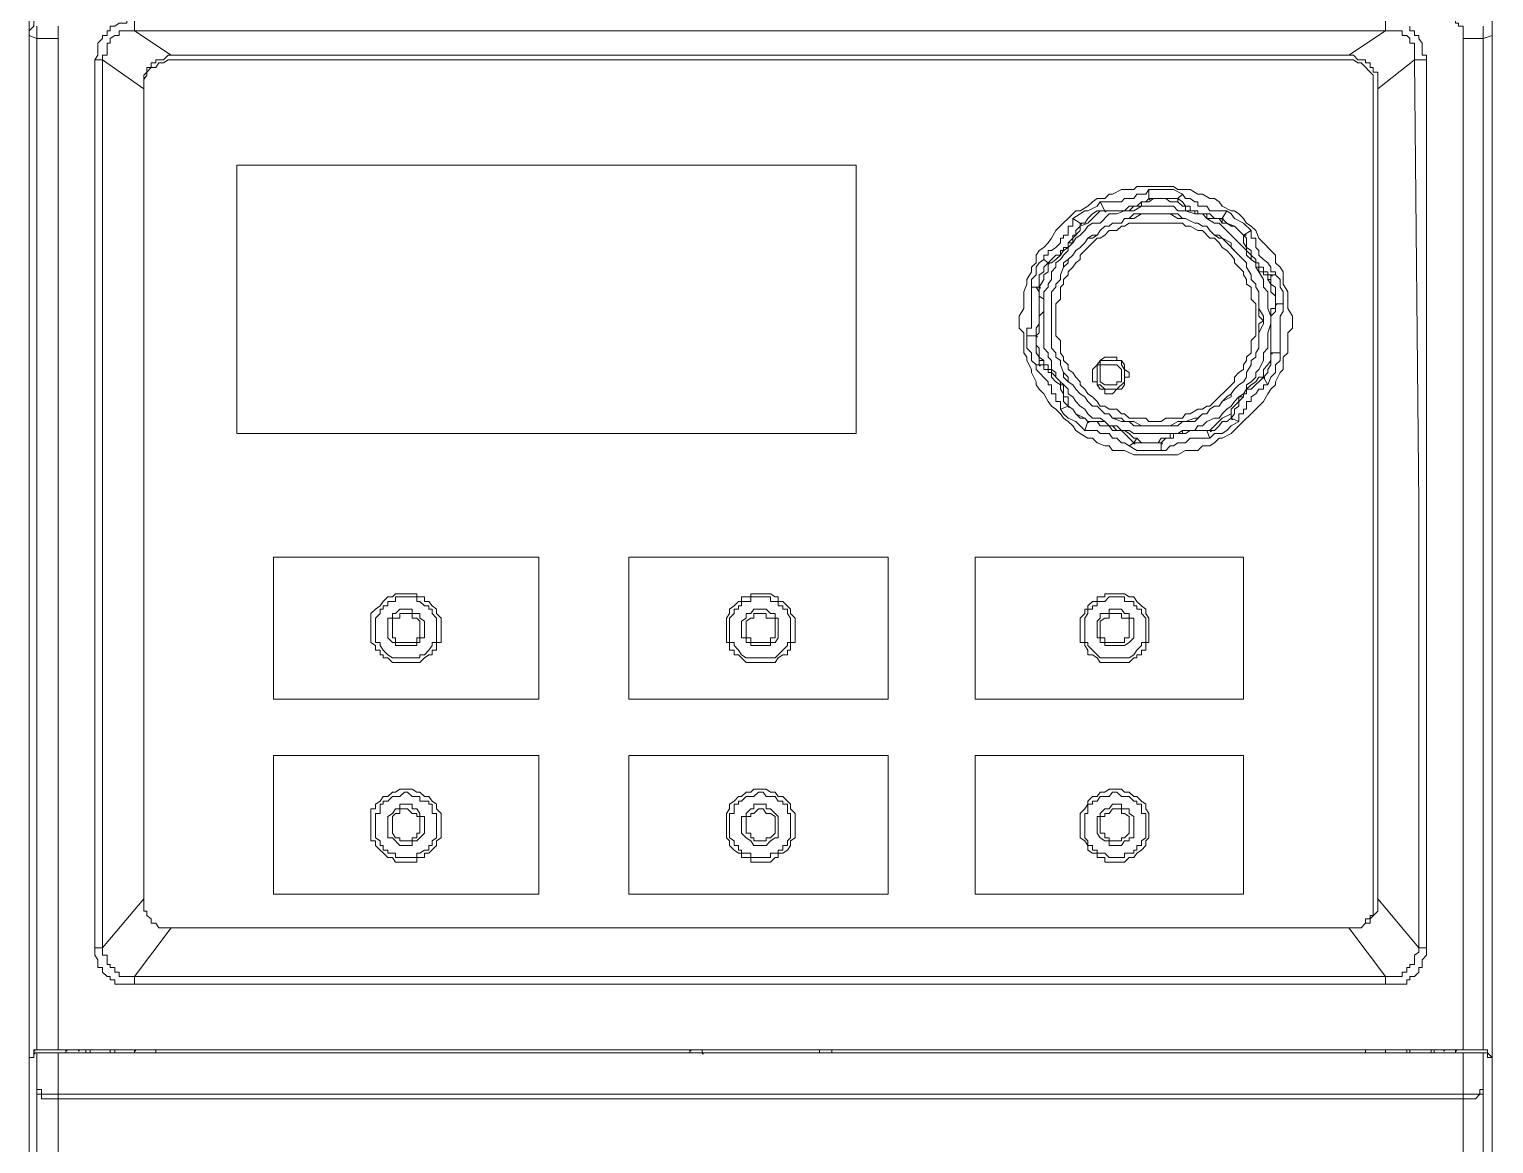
# Model space of a CAD drawing. Header units: millimetres. Extents: x -11 to 1219, y 0 to 1751.
# Drawn here: x 307.9 to 380.5, y 1226.3 to 1281.6 of the extents above; entities that cross this region are included whole.
import ezdxf

# ---------------------------------------------------------------- set-up
doc = ezdxf.new("R2010")
doc.units = ezdxf.units.MM
doc.header["$LTSCALE"] = 10
doc.layers.get('0').update_dxf_attribs({"linetype": 'CONTINUOUS'})
doc.layers.get('Defpoints').update_dxf_attribs({"linetype": 'CONTINUOUS'})

# ---------------------------------------------------------------- blocks, each defined once
blk = doc.blocks.new('Delta Drive')
at = {"layer": 'Defpoints', "lineweight": 0}
for points in [[(0.0025, -0.30417), (0.0025, -0.31083), (0.0025, -0.86333), (-0.00917, -0.86333), (-0.00917, -0.31083), (-0.00917, -0.30417)], [(0.78083, -0.30417), (0.78083, -0.31083), (0.78583, -0.30917), (0.78583, -0.30417)], [(0.0025, -0.31083), (-0.00917, -0.31083), (-0.01333, -0.30917), (-0.01333, -0.30667), (-0.01083, -0.30417), (-0.01083, -0.2975), (-0.00917, -0.2975), (-0.00917, -0.29333), (-0.00667, -0.29333), (-0.00667, -0.29083), (-0.00417, -0.29083), (-0.0025, -0.28917), (0, -0.28917), (0, -0.28667), (0.00917, -0.28667)], [(0.78583, -1.475), (0.78583, -1.4775), (0.78583, -0.29333), (0.78583, -0.28667), (0.7875, -0.28417), (0.79, -0.28417), (0.79, -0.2825), (0.79667, -0.2825), (0.00917, -0.2825), (0.76333, -0.2825), (0.77, -0.2825), (0.7725, -0.28417), (0.77417, -0.28417), (0.78083, -0.29083), (0.78083, -0.29333), (0.78333, -0.29333), (0.78333, -0.3), (0.78583, -0.3), (0.78583, -0.30417)], [(0.10917, -1.795), (0.00917, -1.795), (0.00917, -1.49917), (0.00667, -1.49917), (0.00667, -1.4975), (0, -1.4975), (0, -1.495), (-0.00417, -1.495), (-0.00417, -1.4925), (-0.00667, -1.4925), (-0.00667, -1.49083), (-0.00917, -1.48833), (-0.00917, -1.48583), (-0.01083, -1.48583), (-0.01083, -1.47917), (-0.01333, -1.47917), (-0.01333, -1.4775), (-0.01333, -0.30417), (-0.01333, -0.3), (-0.01333, -0.3025), (-0.01333, -0.30417)], [(0.78083, -0.86333), (0.78083, -0.31083), (0.77, -0.31083), (0.77, -0.30417), (0.7675, -0.30417), (0.7675, -0.3025), (0.76583, -0.3025), (0.76583, -0.3), (0.75917, -0.3), (0.01333, -0.3)], [(0.0225, -0.3225), (0.02417, -0.32), (0.02417, -0.31333), (0.02667, -0.31083), (0.02667, -0.30917), (0.02917, -0.30917), (0.02917, -0.30667), (0.03083, -0.30667), (0.03083, -0.30417), (0.03333, -0.30417), (0.03583, -0.3025), (0.04, -0.3025), (0.04, -0.3), (0.04417, -0.3), (0.04417, -0.30667), (0.7275, -0.30667), (0.73667, -0.30667), (0.73667, -0.30917), (0.73917, -0.30917), (0.74083, -0.31083), (0.74083, -0.31333), (0.74333, -0.31333), (0.74333, -0.3225), (0.72333, -0.33833)], [(0.74083, -0.30417), (0.74083, -0.30667), (0.74333, -0.30667), (0.74333, -0.30917), (0.74583, -0.30917), (0.74583, -0.31083), (0.7475, -0.31333), (0.7475, -0.32), (0.75, -0.32), (0.75, -0.3225), (0.74333, -0.3225), (0.74583, -0.565), (0.74583, -0.8075), (0.75, -0.8075), (0.75, -0.81167), (0.7475, -0.81417), (0.7475, -0.81833), (0.74583, -0.81833), (0.74583, -0.82083), (0.74333, -0.82333), (0.74083, -0.82333), (0.74083, -0.825), (0.73917, -0.825), (0.73917, -0.8275), (0.7275, -0.8275), (0.04417, -0.8275)], [(0.7275, -0.3), (0.7275, -0.30667), (0.7075, -0.32)], [(0.77, -0.86333), (0.77, -0.31083)], [(0.06417, -0.32), (0.0625, -0.32), (0.06, -0.3225), (0.05583, -0.3225), (0.05583, -0.32417), (0.05333, -0.32417), (0.05333, -0.32667), (0.05083, -0.32667), (0.05083, -0.32917), (0.04917, -0.33083), (0.04917, -0.33833), (0.04917, -0.78083), (0.04917, -0.7875), (0.05083, -0.7875), (0.05083, -0.79), (0.05333, -0.79167), (0.05333, -0.79417), (0.05583, -0.79417), (0.0575, -0.79667), (0.06417, -0.79667)], [(0.7275, -0.8275), (0.7275, -0.82333), (0.7075, -0.79667), (0.71417, -0.79667), (0.71667, -0.79417), (0.71667, -0.79167), (0.71917, -0.79167), (0.71917, -0.79), (0.72083, -0.79), (0.72083, -0.78083), (0.72083, -0.33833), (0.72083, -0.33083), (0.71417, -0.32417), (0.7125, -0.32417), (0.71, -0.3225), (0.7075, -0.3225), (0.06417, -0.3225), (0.0625, -0.3225), (0.06, -0.32417), (0.0575, -0.32417), (0.05583, -0.32667), (0.05333, -0.32667), (0.05083, -0.32917), (0.05083, -0.33083), (0.04917, -0.33333), (0.04917, -0.33833), (0.02667, -0.3225), (0.0225, -0.3225), (0.0225, -0.8075), (0.02667, -0.8075), (0.04917, -0.78083)], [(0.75, -0.3225), (0.75, -0.8075)], [(0.57167, -0.4), (0.57, -0.4025), (0.565, -0.405), (0.56333, -0.405), (0.56083, -0.40667), (0.55667, -0.40917), (0.56083, -0.41167), (0.56083, -0.41333), (0.56083, -0.41583), (0.55667, -0.42), (0.55667, -0.4225), (0.55417, -0.4225), (0.55417, -0.425), (0.55167, -0.42667), (0.55, -0.42917), (0.5475, -0.43167), (0.545, -0.43333), (0.54333, -0.43333), (0.5475, -0.42917), (0.55, -0.42917), (0.55, -0.42667), (0.55167, -0.42667), (0.55167, -0.425), (0.55417, -0.425), (0.55417, -0.4225), (0.55667, -0.42), (0.55667, -0.41833), (0.55833, -0.41833), (0.55833, -0.41583), (0.56083, -0.41333), (0.56083, -0.41167), (0.56333, -0.41167), (0.565, -0.40917), (0.5675, -0.40667), (0.57, -0.405), (0.57417, -0.405), (0.57167, -0.4), (0.58333, -0.4), (0.585, -0.39833), (0.59, -0.39833), (0.59167, -0.39583), (0.59667, -0.39583), (0.59833, -0.39333), (0.59833, -0.39833), (0.61417, -0.39833), (0.61667, -0.39583), (0.61833, -0.39833), (0.62083, -0.39833), (0.62333, -0.4), (0.625, -0.4), (0.625, -0.4025), (0.63, -0.4025), (0.63167, -0.405), (0.64083, -0.405), (0.64333, -0.40667), (0.645, -0.40917), (0.65, -0.41167), (0.65417, -0.41583), (0.65417, -0.42), (0.65667, -0.42), (0.65667, -0.425), (0.65833, -0.42667), (0.65833, -0.42917), (0.66083, -0.43167), (0.66333, -0.43333), (0.665, -0.43583), (0.665, -0.43833), (0.6675, -0.43833), (0.6675, -0.44), (0.665, -0.44), (0.665, -0.445), (0.6675, -0.44667), (0.6675, -0.45583), (0.6675, -0.45167), (0.665, -0.44917), (0.665, -0.445), (0.66333, -0.4425)], [(0.61667, -0.39583), (0.61167, -0.39333), (0.59833, -0.39333)], [(0.61417, -0.4), (0.61, -0.4), (0.6075, -0.39833), (0.60083, -0.39833)], [(0.64083, -0.405), (0.63833, -0.40917), (0.63417, -0.40917), (0.63167, -0.40667), (0.625, -0.40667), (0.625, -0.405), (0.62083, -0.405), (0.62083, -0.4025), (0.61833, -0.4025), (0.61667, -0.4), (0.61417, -0.39833), (0.61417, -0.4), (0.61667, -0.4025), (0.61833, -0.4025), (0.61833, -0.405), (0.62333, -0.405), (0.62333, -0.40667), (0.63, -0.40667), (0.63, -0.40917), (0.63667, -0.40917), (0.63833, -0.41167)], [(0.57167, -0.405), (0.565, -0.41167), (0.56083, -0.41333)], [(0.54333, -0.43333), (0.54083, -0.43583), (0.54083, -0.43833), (0.53833, -0.44), (0.53833, -0.44667), (0.54083, -0.4425), (0.54083, -0.44), (0.54333, -0.43833), (0.54333, -0.43333), (0.54083, -0.43167), (0.54083, -0.42917), (0.54333, -0.42917), (0.54333, -0.42667), (0.545, -0.42667), (0.5475, -0.425), (0.55, -0.4225), (0.55, -0.42), (0.55167, -0.42), (0.55167, -0.41833), (0.55417, -0.41833), (0.55417, -0.41333), (0.55667, -0.41333), (0.55667, -0.40917)], [(0.65417, -0.41583), (0.65, -0.41833), (0.65167, -0.41833)], [(0.54083, -0.43167), (0.53833, -0.43333), (0.53667, -0.43583), (0.53667, -0.44), (0.53417, -0.4425), (0.53417, -0.44667), (0.53667, -0.44667), (0.53833, -0.44917), (0.53833, -0.46667), (0.53667, -0.46917), (0.53667, -0.47333), (0.53833, -0.47167), (0.53833, -0.4625), (0.54083, -0.46), (0.54083, -0.45333), (0.53833, -0.45167), (0.53833, -0.44667), (0.53667, -0.44667)], [(0.67167, -0.45583), (0.67167, -0.44917), (0.67, -0.44667), (0.67, -0.4425), (0.6675, -0.44)], [(0.53667, -0.47333), (0.53167, -0.47333), (0.53167, -0.46917), (0.53417, -0.46917), (0.53417, -0.44667)], [(0.67, -0.45583), (0.6675, -0.45583), (0.67167, -0.45583), (0.67167, -0.46), (0.67, -0.4625), (0.67, -0.4825), (0.665, -0.4825), (0.6675, -0.4825)], [(0.53167, -0.47333), (0.53167, -0.48), (0.53417, -0.4825), (0.53417, -0.48667), (0.53667, -0.48917)], [(0.55417, -0.51167), (0.55167, -0.50917), (0.55167, -0.505), (0.55, -0.5025), (0.55, -0.5), (0.5475, -0.49833), (0.545, -0.49583), (0.545, -0.49333), (0.54333, -0.49333), (0.54333, -0.49167), (0.54083, -0.49167), (0.54083, -0.48917), (0.53833, -0.48917), (0.53833, -0.48667), (0.54083, -0.48667)], [(0.55, -0.51333), (0.55167, -0.51583), (0.55417, -0.51833), (0.55833, -0.52), (0.56333, -0.525), (0.57, -0.525), (0.57167, -0.52667), (0.57667, -0.52667), (0.57833, -0.52917), (0.58083, -0.52917), (0.58333, -0.53167), (0.585, -0.53167), (0.5875, -0.53333), (0.59, -0.53167), (0.605, -0.53167), (0.605, -0.53583), (0.6075, -0.53583), (0.61, -0.53333), (0.61167, -0.53333), (0.61417, -0.53167), (0.61833, -0.53167), (0.62083, -0.52917), (0.63167, -0.52917), (0.63417, -0.52667), (0.63833, -0.52667), (0.64083, -0.525), (0.64333, -0.5225), (0.6475, -0.52), (0.6475, -0.51583), (0.65, -0.51583), (0.65, -0.51333), (0.65167, -0.51333), (0.65167, -0.50917), (0.65417, -0.50917), (0.65417, -0.50667), (0.65667, -0.505), (0.65833, -0.5025), (0.66083, -0.5025), (0.66083, -0.5), (0.66333, -0.5), (0.66083, -0.49583), (0.66083, -0.49167), (0.66333, -0.48917), (0.665, -0.48667), (0.665, -0.4825), (0.665, -0.48917), (0.66333, -0.49167), (0.66333, -0.49333), (0.66083, -0.49583)], [(0.66333, -0.5), (0.665, -0.49583), (0.6675, -0.49333), (0.6675, -0.48917), (0.67, -0.48667), (0.67, -0.4825)], [(0.6475, -0.52), (0.64333, -0.51833), (0.64333, -0.51583)], [(0.56333, -0.525), (0.565, -0.52)], [(0.63, -0.525), (0.63167, -0.52917)], [(0.5875, -0.53333), (0.59167, -0.53583), (0.605, -0.53583)], [(0.59167, -0.52917), (0.59417, -0.53167), (0.60333, -0.53167)], [(0.72333, -0.78083), (0.74583, -0.8075), (0.74583, -0.81), (0.74333, -0.81167), (0.74333, -0.81667), (0.74083, -0.81667), (0.74083, -0.81833), (0.73917, -0.81833), (0.73917, -0.82083), (0.73667, -0.82083), (0.73667, -0.82333), (0.7275, -0.82333), (0.04417, -0.82333), (0.04417, -0.8275), (0.03333, -0.8275), (0.03333, -0.825), (0.03083, -0.825), (0.03083, -0.82333), (0.02917, -0.82333), (0.02667, -0.82083), (0.02667, -0.81833), (0.02417, -0.81833), (0.02417, -0.81417), (0.0225, -0.81167), (0.0225, -0.8075)], [(-0.01333, -0.8875), (-0.01333, -0.885), (-0.01333, -0.8675), (-0.01083, -0.8675), (-0.01083, -0.86333), (0.00667, -0.86333), (0.0175, -0.86333), (0.0175, -0.865)], [(0.41833, -0.86333), (0.41833, -0.865), (0.42083, -0.865), (0.41833, -0.865), (0.35417, -0.865), (0.35167, -0.865), (0.3475, -0.865), (0.04417, -0.865), (0.0425, -0.865), (0.03333, -0.865), (0.03083, -0.865), (-0.01083, -0.865), (-0.01083, -0.8675), (-0.01333, -0.8675), (-0.01333, -0.88333), (-0.01333, -0.885)], [(-0.00917, -0.86333), (-0.01083, -0.86333)], [(0.0025, -0.86333), (0.77, -0.86333), (0.78083, -0.86333), (0.78333, -0.86333), (0.78333, -0.865), (0.78583, -0.8675), (0.78583, -0.885), (0.78583, -0.8875)], [(0.04417, -0.86333), (0.0425, -0.86333), (0.01333, -0.86333)], [(0.02, -0.865), (0.02, -0.86333)], [(0.03083, -0.865), (0.03083, -0.86333)], [(0.03333, -0.865), (0.03333, -0.86333)], [(0.04417, -0.865), (0.04417, -0.86333), (0.05583, -0.86333), (0.05583, -0.865)], [(0.3475, -0.865), (0.3475, -0.86333), (0.05583, -0.86333)], [(0.71667, -0.86333), (0.425, -0.86333), (0.4225, -0.86333), (0.34917, -0.86333), (0.3475, -0.86333)], [(0.35417, -0.86333), (0.35417, -0.865)], [(0.425, -0.86333), (0.425, -0.865), (0.42083, -0.865)], [(0.7275, -0.86333), (0.71667, -0.86333), (0.71667, -0.865)], [(0.74083, -0.86333), (0.74083, -0.865), (0.73917, -0.865), (0.73, -0.865), (0.7275, -0.865), (0.7275, -0.86333), (0.73, -0.86333), (0.75917, -0.86333)], [(0.73917, -0.86333), (0.73917, -0.865)], [(0.7525, -0.86333), (0.7525, -0.865)], [(0.78333, -0.86333), (0.76583, -0.86333), (0.75417, -0.86333), (0.75417, -0.865)], [(0.77, -0.865), (0.78083, -0.865), (0.78083, -0.885), (0.78083, -0.8875), (0.77917, -0.8875), (0.77667, -0.89), (0.77, -0.89), (0.77, -1.04583), (0.0025, -1.04583), (0.0025, -0.89), (0.0025, -0.8875), (0.0025, -0.865), (-0.00917, -0.865), (-0.01083, -0.865)], [(0.0025, -0.865), (0.77, -0.865), (0.77, -0.8875), (0.77, -0.89), (0.0025, -0.89), (-0.00667, -0.89), (-0.00667, -0.8875), (-0.00917, -0.8875), (-0.00917, -0.885), (-0.00917, -0.865)], [(0.7275, -0.865), (0.425, -0.865)], [(0.78583, -0.885), (0.78583, -0.88333), (0.78583, -0.8675), (0.78333, -0.8675), (0.78333, -0.865), (0.74083, -0.865)], [(0.78333, -0.865), (0.78083, -0.865)], [(-0.00917, -1.0475), (-0.00917, -0.885), (-0.00667, -0.885), (-0.00667, -0.8875), (0.0025, -0.8875), (0.77, -0.8875), (0.77917, -0.8875), (0.77917, -0.885), (0.78083, -0.885), (0.78083, -1.0475)]]:
    blk.add_lwpolyline(points, dxfattribs=at)
for points in [[(0.72333, -0.33833), (0.72333, -0.78083), (0.72333, -0.7875), (0.71917, -0.79167), (0.71917, -0.79417), (0.71667, -0.79417), (0.71417, -0.79667), (0.7075, -0.79667), (0.06417, -0.79667), (0.04417, -0.82333), (0.03583, -0.82333), (0.03583, -0.82083), (0.03333, -0.82083), (0.03333, -0.81833), (0.03083, -0.81833), (0.03083, -0.81667), (0.02917, -0.81667), (0.02917, -0.81167), (0.02667, -0.81167), (0.02667, -0.8075), (0.02667, -0.3225), (0.02667, -0.32), (0.02917, -0.32), (0.02917, -0.31333), (0.03083, -0.31333), (0.03083, -0.31083), (0.03333, -0.30917), (0.03583, -0.30917), (0.03583, -0.30667), (0.04417, -0.30667), (0.06417, -0.32), (0.7075, -0.32), (0.71, -0.32), (0.7125, -0.3225), (0.71667, -0.3225), (0.71667, -0.32417), (0.71917, -0.32417), (0.71917, -0.32667), (0.72083, -0.32667), (0.72083, -0.32917), (0.72333, -0.32917)], [(0.43833, -0.52667), (0.1, -0.52667), (0.1, -0.38), (0.43833, -0.38)], [(0.67667, -0.465), (0.67667, -0.4625), (0.67417, -0.45833), (0.67417, -0.44917), (0.67167, -0.445), (0.67167, -0.43833), (0.67, -0.43583), (0.6675, -0.43333), (0.6675, -0.42917), (0.65833, -0.42), (0.65667, -0.41583), (0.65417, -0.41333), (0.65167, -0.41167), (0.65, -0.40917), (0.6475, -0.40667), (0.645, -0.405), (0.64333, -0.405), (0.63833, -0.4025), (0.63667, -0.4), (0.63417, -0.39833), (0.63167, -0.39833), (0.6275, -0.39583), (0.625, -0.39583), (0.62083, -0.39333), (0.61417, -0.39333), (0.61167, -0.39167), (0.59167, -0.39167), (0.59, -0.39333), (0.58333, -0.39333), (0.57833, -0.39583), (0.57667, -0.39583), (0.57417, -0.39833), (0.57, -0.39833), (0.5675, -0.4), (0.565, -0.4025), (0.56083, -0.405), (0.55833, -0.405), (0.5475, -0.41583), (0.545, -0.42), (0.54333, -0.4225), (0.54083, -0.425), (0.53833, -0.42667), (0.53667, -0.42917), (0.53667, -0.43333), (0.53417, -0.43583), (0.53417, -0.43833), (0.53167, -0.4425), (0.53167, -0.445), (0.53, -0.44917), (0.53, -0.45833), (0.5275, -0.4625), (0.5275, -0.46917), (0.53, -0.47167), (0.53, -0.4825), (0.53167, -0.485), (0.53167, -0.48667), (0.53417, -0.49167), (0.53417, -0.49333), (0.53667, -0.49833), (0.53667, -0.5), (0.53833, -0.5025), (0.54083, -0.505), (0.54333, -0.50917), (0.545, -0.51167), (0.5475, -0.51333), (0.55, -0.51583), (0.55167, -0.51833), (0.55417, -0.52), (0.55667, -0.5225), (0.55833, -0.525), (0.56083, -0.52667), (0.565, -0.52917), (0.5675, -0.52917), (0.57, -0.53167), (0.57417, -0.53333), (0.57667, -0.53333), (0.57833, -0.53583), (0.585, -0.53583), (0.59, -0.53833), (0.61417, -0.53833), (0.61833, -0.53583), (0.625, -0.53583), (0.6275, -0.53333), (0.63167, -0.53333), (0.63417, -0.53167), (0.63667, -0.52917), (0.63833, -0.52917), (0.64333, -0.52667), (0.66083, -0.50917), (0.66333, -0.505), (0.665, -0.5025), (0.6675, -0.5), (0.6675, -0.49833), (0.67, -0.49333), (0.67167, -0.49167), (0.67167, -0.485), (0.67417, -0.4825), (0.67417, -0.47167), (0.67667, -0.46917)], [(0.59833, -0.39833), (0.60083, -0.39833), (0.59833, -0.4), (0.59417, -0.4), (0.59417, -0.4025), (0.59, -0.4025), (0.5875, -0.405), (0.57167, -0.405), (0.57417, -0.405), (0.585, -0.405), (0.5875, -0.4025), (0.59167, -0.4025), (0.59417, -0.4), (0.59667, -0.4)], [(0.665, -0.465), (0.665, -0.4625), (0.66333, -0.45833), (0.66333, -0.44917), (0.66083, -0.44667), (0.66083, -0.4425), (0.65833, -0.43833), (0.65667, -0.43583), (0.65667, -0.43333), (0.65417, -0.43167), (0.65167, -0.42917), (0.65167, -0.42667), (0.63667, -0.41167), (0.63417, -0.41167), (0.63, -0.40917), (0.6275, -0.40667), (0.62333, -0.40667), (0.61833, -0.405), (0.61417, -0.405), (0.61167, -0.4025), (0.59417, -0.4025), (0.59, -0.405), (0.585, -0.405), (0.58083, -0.40667), (0.57667, -0.40667), (0.57167, -0.41167), (0.5675, -0.41167), (0.565, -0.41333), (0.56333, -0.41583), (0.56083, -0.41833), (0.55833, -0.42), (0.55667, -0.4225), (0.55417, -0.425), (0.55417, -0.42667), (0.55167, -0.42917), (0.55, -0.43167), (0.5475, -0.43333), (0.5475, -0.43583), (0.545, -0.43833), (0.545, -0.4425), (0.54333, -0.445), (0.54333, -0.44667), (0.54083, -0.44917), (0.54083, -0.48), (0.54333, -0.4825), (0.54333, -0.485), (0.545, -0.48667), (0.545, -0.49167), (0.5475, -0.49333), (0.5475, -0.49583), (0.55417, -0.5025), (0.55417, -0.505), (0.55667, -0.50667), (0.55833, -0.50917), (0.56083, -0.51167), (0.56333, -0.51333), (0.565, -0.51583), (0.5675, -0.51833), (0.57167, -0.51833), (0.57417, -0.52), (0.57667, -0.5225), (0.57833, -0.5225), (0.58083, -0.525), (0.5875, -0.525), (0.59, -0.52667), (0.61417, -0.52667), (0.61667, -0.525), (0.62333, -0.525), (0.625, -0.5225), (0.6275, -0.5225), (0.63, -0.52), (0.63417, -0.51833), (0.63667, -0.51833), (0.63833, -0.51583), (0.64083, -0.51333), (0.64333, -0.51167), (0.645, -0.50917), (0.6475, -0.50667), (0.65, -0.505), (0.65167, -0.5025), (0.65167, -0.5), (0.65417, -0.49833), (0.65667, -0.49583), (0.65667, -0.49333), (0.65833, -0.49167), (0.66083, -0.48667), (0.66083, -0.4825), (0.66333, -0.48), (0.66333, -0.47167), (0.665, -0.46667)], [(0.66083, -0.465), (0.65833, -0.4625), (0.65833, -0.44917), (0.65667, -0.44667), (0.65667, -0.445), (0.65417, -0.4425), (0.65417, -0.44), (0.65167, -0.43583), (0.65167, -0.43333), (0.63833, -0.42), (0.63667, -0.42), (0.63417, -0.41833), (0.63167, -0.41583), (0.63, -0.41333), (0.6275, -0.41333), (0.625, -0.41167), (0.62333, -0.41167), (0.61833, -0.40917), (0.61417, -0.40917), (0.61, -0.40667), (0.59417, -0.40667), (0.59, -0.40917), (0.585, -0.40917), (0.58333, -0.41167), (0.57833, -0.41167), (0.57667, -0.41333), (0.57417, -0.41333), (0.57167, -0.41583), (0.57, -0.41833), (0.5675, -0.42), (0.565, -0.42), (0.56333, -0.4225), (0.56083, -0.425), (0.55833, -0.42667), (0.55667, -0.42917), (0.55417, -0.43167), (0.55417, -0.43333), (0.55167, -0.43583), (0.55, -0.44), (0.55, -0.4425), (0.5475, -0.445), (0.5475, -0.44667), (0.545, -0.44917), (0.545, -0.48), (0.5475, -0.4825), (0.5475, -0.485), (0.55, -0.48667), (0.55, -0.48917), (0.55167, -0.49333), (0.55417, -0.49583), (0.55417, -0.49833), (0.55667, -0.5), (0.55833, -0.5025), (0.56083, -0.505), (0.56333, -0.50667), (0.565, -0.50917), (0.5675, -0.51167), (0.57, -0.51167), (0.57417, -0.51583), (0.57667, -0.51583), (0.57833, -0.51833), (0.58333, -0.51833), (0.585, -0.52), (0.59, -0.52), (0.59417, -0.5225), (0.61, -0.5225), (0.61417, -0.52), (0.61833, -0.52), (0.62333, -0.51833), (0.625, -0.51833), (0.6275, -0.51583), (0.63, -0.51583), (0.63167, -0.51333), (0.63417, -0.51167), (0.63667, -0.51167), (0.63833, -0.50917), (0.64083, -0.50667), (0.64333, -0.505), (0.645, -0.5025), (0.6475, -0.5), (0.65, -0.49833), (0.65167, -0.49583), (0.65167, -0.49333), (0.65417, -0.48917), (0.65417, -0.48667), (0.65667, -0.485), (0.65667, -0.4825), (0.65833, -0.48), (0.65833, -0.46667)], [(0.66083, -0.465), (0.66083, -0.4625), (0.65833, -0.45833), (0.65833, -0.44917), (0.65667, -0.44667), (0.65667, -0.445), (0.65417, -0.4425), (0.65417, -0.44), (0.65167, -0.43583), (0.65167, -0.43333), (0.64333, -0.425), (0.64333, -0.4225), (0.63833, -0.42), (0.63667, -0.41833), (0.63417, -0.41833), (0.63167, -0.41583), (0.63, -0.41333), (0.6275, -0.41333), (0.625, -0.41167), (0.62333, -0.41167), (0.61833, -0.40917), (0.61667, -0.40917), (0.61417, -0.40667), (0.59, -0.40667), (0.5875, -0.40917), (0.585, -0.40917), (0.58333, -0.41167), (0.57833, -0.41167), (0.57667, -0.41333), (0.57417, -0.41333), (0.57167, -0.41583), (0.57, -0.41833), (0.5675, -0.41833), (0.565, -0.42), (0.56333, -0.4225), (0.56083, -0.425), (0.55833, -0.42667), (0.55667, -0.42917), (0.55417, -0.43167), (0.55167, -0.43333), (0.55167, -0.43583), (0.55, -0.44), (0.55, -0.4425), (0.5475, -0.445), (0.5475, -0.44667), (0.545, -0.44917), (0.545, -0.48), (0.5475, -0.4825), (0.5475, -0.485), (0.55, -0.48667), (0.55, -0.48917), (0.55167, -0.49333), (0.55167, -0.49583), (0.55417, -0.49833), (0.55667, -0.5), (0.55833, -0.5025), (0.56083, -0.505), (0.56333, -0.50667), (0.565, -0.50917), (0.5675, -0.51167), (0.57, -0.51167), (0.57417, -0.51583), (0.57667, -0.51583), (0.57833, -0.51833), (0.58333, -0.52), (0.5875, -0.52), (0.59, -0.5225), (0.61417, -0.5225), (0.61667, -0.52), (0.62333, -0.52), (0.6275, -0.51583), (0.63, -0.51583), (0.63167, -0.51333), (0.63417, -0.51167), (0.63667, -0.51167), (0.63833, -0.50917), (0.64333, -0.50667), (0.64333, -0.505), (0.645, -0.5025), (0.6475, -0.5), (0.65, -0.49833), (0.65167, -0.49583), (0.65167, -0.49333), (0.65417, -0.48917), (0.65417, -0.48667), (0.65667, -0.485), (0.65667, -0.4825), (0.65833, -0.48), (0.65833, -0.47167), (0.66083, -0.46667)], [(0.65667, -0.465), (0.65667, -0.45583), (0.65417, -0.45333), (0.65417, -0.44667), (0.65167, -0.445), (0.65167, -0.4425), (0.65, -0.44), (0.65, -0.43833), (0.645, -0.43333), (0.645, -0.43167), (0.64333, -0.42917), (0.64083, -0.42667), (0.63833, -0.425), (0.63667, -0.4225), (0.63417, -0.42), (0.63167, -0.42), (0.6275, -0.41583), (0.625, -0.41583), (0.62083, -0.41333), (0.61833, -0.41333), (0.61667, -0.41167), (0.5875, -0.41167), (0.585, -0.41333), (0.58333, -0.41333), (0.58083, -0.41583), (0.57667, -0.41583), (0.57417, -0.41833), (0.57167, -0.42), (0.57, -0.42), (0.56083, -0.42917), (0.56083, -0.43167), (0.55833, -0.43333), (0.55667, -0.43583), (0.55417, -0.43833), (0.55417, -0.44), (0.55167, -0.4425), (0.55167, -0.445), (0.55, -0.44667), (0.55, -0.45333), (0.5475, -0.45583), (0.5475, -0.47333), (0.55, -0.47583), (0.55, -0.4825), (0.55167, -0.485), (0.55167, -0.48667), (0.55417, -0.48917), (0.55417, -0.49167), (0.55667, -0.49333), (0.55833, -0.49583), (0.56083, -0.49833), (0.56083, -0.5), (0.56333, -0.5025), (0.565, -0.505), (0.5675, -0.50667), (0.57, -0.50917), (0.57167, -0.51167), (0.57417, -0.51167), (0.57667, -0.51333), (0.58083, -0.51333), (0.58333, -0.51583), (0.585, -0.51583), (0.5875, -0.51833), (0.59667, -0.51833), (0.59833, -0.52), (0.605, -0.52), (0.6075, -0.51833), (0.61667, -0.51833), (0.61833, -0.51583), (0.62083, -0.51583), (0.625, -0.51333), (0.6275, -0.51333), (0.63, -0.51167), (0.63167, -0.51167), (0.645, -0.49833), (0.645, -0.49583), (0.6475, -0.49333), (0.65, -0.49167), (0.65, -0.48917), (0.65167, -0.48667), (0.65167, -0.485), (0.65417, -0.4825), (0.65417, -0.47583), (0.65667, -0.47333)], [(0.63833, -0.41167), (0.64083, -0.41167), (0.645, -0.41333), (0.65, -0.41833), (0.645, -0.41333), (0.64333, -0.41333), (0.64083, -0.41167), (0.63833, -0.40917)], [(0.665, -0.44), (0.665, -0.4425), (0.66333, -0.4425), (0.66333, -0.44), (0.66083, -0.44), (0.66083, -0.43833), (0.65833, -0.43833), (0.65833, -0.43583), (0.65667, -0.43583), (0.65667, -0.43333), (0.65417, -0.43167), (0.65417, -0.42917), (0.65167, -0.42667), (0.65167, -0.425), (0.65, -0.4225), (0.65, -0.41833), (0.65167, -0.42), (0.65167, -0.425), (0.65417, -0.42667), (0.65417, -0.42917), (0.65667, -0.43167), (0.65667, -0.43333), (0.65833, -0.43333), (0.65833, -0.43583), (0.66083, -0.43583), (0.66083, -0.43833), (0.66333, -0.43833), (0.66333, -0.44)], [(0.665, -0.4825), (0.665, -0.4625), (0.6675, -0.46), (0.6675, -0.45583), (0.6675, -0.45833), (0.665, -0.45833)], [(0.53833, -0.48917), (0.53833, -0.485), (0.53667, -0.4825), (0.53667, -0.47333), (0.53667, -0.47833), (0.53833, -0.48), (0.53833, -0.485), (0.54083, -0.48667), (0.54083, -0.48917), (0.54333, -0.48917), (0.54333, -0.49167), (0.545, -0.49167), (0.545, -0.49333), (0.55, -0.49833), (0.55, -0.5), (0.55167, -0.5), (0.55167, -0.50667), (0.55417, -0.50667), (0.55417, -0.51167), (0.55667, -0.51333), (0.55833, -0.51583), (0.56333, -0.51833), (0.565, -0.52), (0.56333, -0.51833), (0.56083, -0.51833), (0.55833, -0.51583), (0.55667, -0.51333), (0.55417, -0.51167), (0.55, -0.51333), (0.55, -0.50917), (0.5475, -0.50917), (0.5475, -0.505), (0.545, -0.505), (0.545, -0.5), (0.54333, -0.5), (0.54333, -0.49833), (0.53667, -0.49167), (0.53667, -0.48917)], [(0.5875, -0.49333), (0.585, -0.49167), (0.585, -0.48917), (0.58333, -0.48667), (0.58083, -0.48667), (0.58083, -0.485), (0.57417, -0.485), (0.57167, -0.48667), (0.57, -0.48917), (0.5675, -0.49167), (0.5675, -0.49833), (0.57, -0.49833), (0.57, -0.5), (0.57167, -0.5025), (0.57417, -0.5025), (0.57417, -0.505), (0.57833, -0.505), (0.58083, -0.5025), (0.58333, -0.5025), (0.585, -0.5), (0.585, -0.49583), (0.5875, -0.49583)], [(0.585, -0.49333), (0.585, -0.49167), (0.58333, -0.48917), (0.58333, -0.48667), (0.57167, -0.48667), (0.57167, -0.48917), (0.57, -0.48917), (0.57, -0.5), (0.57167, -0.5), (0.57417, -0.5025), (0.58083, -0.5025), (0.585, -0.49833)], [(0.58333, -0.49333), (0.58333, -0.49167), (0.58083, -0.48917), (0.57167, -0.48917), (0.57167, -0.49833), (0.57417, -0.5), (0.58083, -0.5), (0.58083, -0.49833), (0.58333, -0.49833)], [(0.64333, -0.51833), (0.64083, -0.52), (0.63833, -0.52), (0.63667, -0.5225), (0.63417, -0.525), (0.63167, -0.525), (0.63833, -0.51833), (0.64333, -0.51583), (0.64333, -0.51333), (0.6475, -0.50917), (0.6475, -0.50667), (0.65, -0.50667), (0.65, -0.505), (0.65167, -0.505), (0.65167, -0.5025), (0.65417, -0.5), (0.65667, -0.49833), (0.65833, -0.49583), (0.66083, -0.49583), (0.65417, -0.5025), (0.65167, -0.5025), (0.65167, -0.505), (0.65, -0.505), (0.65, -0.50667), (0.6475, -0.50917), (0.6475, -0.51167), (0.645, -0.51333), (0.645, -0.51583)], [(0.565, -0.52), (0.57, -0.52), (0.57167, -0.5225), (0.57667, -0.5225), (0.57833, -0.525), (0.58333, -0.525), (0.59, -0.53167), (0.59167, -0.52917), (0.59, -0.52917), (0.5875, -0.52667), (0.585, -0.525), (0.58333, -0.525), (0.58083, -0.5225), (0.57667, -0.5225), (0.57417, -0.52)], [(0.63, -0.525), (0.62083, -0.525), (0.61833, -0.52667), (0.61167, -0.52667), (0.61167, -0.52917), (0.6075, -0.52917), (0.605, -0.53167), (0.60333, -0.53167), (0.605, -0.52917), (0.61, -0.52917), (0.61, -0.52667), (0.61667, -0.52667), (0.61667, -0.525), (0.63167, -0.525)], [(0.265, -0.59417), (0.265, -0.67167), (0.12, -0.67167), (0.12, -0.59417)], [(0.31417, -0.59417), (0.45583, -0.59417), (0.45583, -0.67167), (0.31417, -0.67167)], [(0.50333, -0.67167), (0.50333, -0.59417), (0.65, -0.59417), (0.65, -0.67167)], [(0.21167, -0.63417), (0.21167, -0.6275), (0.20917, -0.625), (0.20917, -0.6225), (0.20667, -0.62083), (0.205, -0.61833), (0.2025, -0.61833), (0.2025, -0.61583), (0.19833, -0.61583), (0.19833, -0.61417), (0.18667, -0.61417), (0.185, -0.61583), (0.1825, -0.61583), (0.18, -0.61833), (0.17833, -0.62083), (0.17583, -0.6225), (0.17333, -0.625), (0.17333, -0.64083), (0.17583, -0.6425), (0.17583, -0.645), (0.17833, -0.645), (0.17833, -0.6475), (0.18, -0.6475), (0.18, -0.64917), (0.1825, -0.64917), (0.185, -0.65167), (0.2, -0.65167), (0.2025, -0.64917), (0.205, -0.6475), (0.20667, -0.6475), (0.20667, -0.645), (0.20917, -0.645), (0.20917, -0.64083), (0.21167, -0.64083)], [(0.20917, -0.63417), (0.20917, -0.6275), (0.20667, -0.625), (0.20667, -0.6225), (0.205, -0.6225), (0.205, -0.62083), (0.2025, -0.62083), (0.2, -0.61833), (0.19833, -0.61833), (0.19833, -0.61583), (0.18667, -0.61583), (0.18667, -0.61833), (0.1825, -0.61833), (0.1825, -0.62083), (0.18, -0.62083), (0.18, -0.6225), (0.17833, -0.6225), (0.17833, -0.625), (0.17583, -0.6275), (0.17583, -0.64083), (0.17833, -0.64083), (0.17833, -0.6425), (0.18, -0.645), (0.1825, -0.6475), (0.185, -0.64917), (0.2, -0.64917), (0.2, -0.6475), (0.2025, -0.6475), (0.205, -0.645), (0.20667, -0.6425), (0.20667, -0.64083), (0.20917, -0.64083)], [(0.405, -0.63417), (0.405, -0.6275), (0.4025, -0.625), (0.4025, -0.6225), (0.39833, -0.61833), (0.39583, -0.61833), (0.39583, -0.61583), (0.39417, -0.61583), (0.39167, -0.61417), (0.38083, -0.61417), (0.38083, -0.61583), (0.37583, -0.61583), (0.37583, -0.61833), (0.37417, -0.61833), (0.37167, -0.62083), (0.36917, -0.6225), (0.36917, -0.625), (0.3675, -0.6275), (0.3675, -0.64083), (0.36917, -0.64083), (0.36917, -0.645), (0.37167, -0.645), (0.37167, -0.6475), (0.37417, -0.6475), (0.37833, -0.65167), (0.39417, -0.65167), (0.39583, -0.64917), (0.39833, -0.6475), (0.40083, -0.6475), (0.40083, -0.645), (0.4025, -0.645), (0.4025, -0.64083), (0.405, -0.64083)], [(0.4025, -0.63417), (0.4025, -0.6275), (0.40083, -0.625), (0.40083, -0.6225), (0.39833, -0.6225), (0.39833, -0.62083), (0.39583, -0.62083), (0.39583, -0.61833), (0.39167, -0.61833), (0.39167, -0.61583), (0.38083, -0.61583), (0.38083, -0.61833), (0.37583, -0.61833), (0.37583, -0.62083), (0.37417, -0.62083), (0.37417, -0.6225), (0.37167, -0.6225), (0.37167, -0.625), (0.36917, -0.6275), (0.36917, -0.64083), (0.37167, -0.64083), (0.37167, -0.6425), (0.37417, -0.645), (0.37583, -0.6475), (0.37833, -0.64917), (0.39417, -0.64917), (0.40083, -0.6425), (0.40083, -0.64083), (0.4025, -0.64083)], [(0.59833, -0.63417), (0.59833, -0.6275), (0.59667, -0.625), (0.59667, -0.6225), (0.59417, -0.62083), (0.59167, -0.61833), (0.59, -0.61583), (0.5875, -0.61583), (0.585, -0.61417), (0.57417, -0.61417), (0.57417, -0.61583), (0.57, -0.61583), (0.57, -0.61833), (0.5675, -0.61833), (0.565, -0.62083), (0.565, -0.6225), (0.56333, -0.6225), (0.56333, -0.625), (0.56083, -0.6275), (0.56083, -0.64083), (0.56333, -0.64083), (0.56333, -0.6425), (0.565, -0.645), (0.565, -0.6475), (0.5675, -0.6475), (0.57, -0.64917), (0.57167, -0.65167), (0.5875, -0.65167), (0.59, -0.64917), (0.59167, -0.64917), (0.59167, -0.6475), (0.59417, -0.6475), (0.59417, -0.645), (0.59667, -0.645), (0.59667, -0.64083), (0.59833, -0.64083)], [(0.59667, -0.63417), (0.59667, -0.6275), (0.59417, -0.625), (0.59417, -0.6225), (0.59167, -0.6225), (0.59167, -0.62083), (0.59, -0.62083), (0.59, -0.61833), (0.585, -0.61833), (0.585, -0.61583), (0.57667, -0.61583), (0.57417, -0.61833), (0.57, -0.61833), (0.57, -0.62083), (0.5675, -0.62083), (0.5675, -0.6225), (0.565, -0.6225), (0.565, -0.625), (0.56333, -0.6275), (0.56333, -0.64083), (0.565, -0.64083), (0.565, -0.6425), (0.57167, -0.64917), (0.5875, -0.64917), (0.59, -0.6475), (0.59167, -0.645), (0.59417, -0.6425), (0.59417, -0.64083), (0.59667, -0.64083)], [(0.2025, -0.63417), (0.2025, -0.62917), (0.2, -0.6275), (0.2, -0.625), (0.19583, -0.625), (0.19583, -0.6225), (0.18917, -0.6225), (0.18667, -0.625), (0.185, -0.625), (0.185, -0.6275), (0.1825, -0.6275), (0.1825, -0.63833), (0.185, -0.64083), (0.18667, -0.64083), (0.18667, -0.6425), (0.19833, -0.6425), (0.19833, -0.64083), (0.2, -0.64083), (0.2, -0.63833), (0.2025, -0.63833)], [(0.39583, -0.63417), (0.39583, -0.6275), (0.39417, -0.6275), (0.39417, -0.625), (0.39167, -0.625), (0.38917, -0.6225), (0.3825, -0.6225), (0.38083, -0.625), (0.37833, -0.625), (0.37833, -0.6275), (0.37583, -0.62917), (0.37583, -0.63833), (0.37833, -0.63833), (0.37833, -0.64083), (0.38083, -0.64083), (0.38083, -0.6425), (0.39167, -0.6425), (0.39167, -0.64083), (0.39417, -0.64083), (0.39583, -0.63833)], [(0.59, -0.63417), (0.59, -0.6275), (0.5875, -0.6275), (0.5875, -0.625), (0.585, -0.625), (0.58333, -0.6225), (0.57667, -0.6225), (0.57667, -0.625), (0.57167, -0.625), (0.57167, -0.6275), (0.57, -0.62917), (0.57, -0.63833), (0.57167, -0.63833), (0.57167, -0.64083), (0.57417, -0.64083), (0.57417, -0.6425), (0.585, -0.6425), (0.5875, -0.64083), (0.59, -0.63833)], [(0.2, -0.63417), (0.2, -0.62917), (0.19833, -0.6275), (0.19583, -0.6275), (0.19583, -0.625), (0.18917, -0.625), (0.18917, -0.6275), (0.185, -0.6275), (0.185, -0.63833), (0.18667, -0.63833), (0.18667, -0.64083), (0.19833, -0.64083), (0.19833, -0.63833), (0.2, -0.63833)], [(0.39417, -0.63417), (0.39417, -0.6275), (0.38917, -0.6275), (0.38917, -0.625), (0.3825, -0.625), (0.3825, -0.6275), (0.38083, -0.6275), (0.37833, -0.62917), (0.37833, -0.63833), (0.38083, -0.63833), (0.38083, -0.64083), (0.39167, -0.64083), (0.39167, -0.63833), (0.39417, -0.63833)], [(0.5875, -0.63417), (0.5875, -0.6275), (0.58333, -0.6275), (0.58333, -0.625), (0.57667, -0.625), (0.57667, -0.6275), (0.57417, -0.6275), (0.57167, -0.62917), (0.57167, -0.63833), (0.57417, -0.63833), (0.57417, -0.64083), (0.585, -0.64083), (0.585, -0.63833), (0.5875, -0.63833)], [(0.265, -0.7025), (0.265, -0.77833), (0.12, -0.77833), (0.12, -0.7025)], [(0.45583, -0.7025), (0.45583, -0.77833), (0.31417, -0.77833), (0.31417, -0.7025)], [(0.50333, -0.77833), (0.50333, -0.7025), (0.65, -0.7025), (0.65, -0.77833)], [(0.21167, -0.74083), (0.21167, -0.73417), (0.20917, -0.73167), (0.20917, -0.72917), (0.20667, -0.7275), (0.205, -0.725), (0.2025, -0.725), (0.2, -0.7225), (0.19833, -0.7225), (0.19583, -0.72083), (0.18917, -0.72083), (0.18667, -0.7225), (0.185, -0.7225), (0.1825, -0.725), (0.18, -0.725), (0.17833, -0.7275), (0.17583, -0.72917), (0.17583, -0.73167), (0.17333, -0.73167), (0.17333, -0.74917), (0.17583, -0.74917), (0.17583, -0.75167), (0.1825, -0.75833), (0.185, -0.75833), (0.18667, -0.76083), (0.19833, -0.76083), (0.19833, -0.75833), (0.2025, -0.75833), (0.2025, -0.75583), (0.205, -0.75583), (0.20917, -0.75167), (0.20917, -0.74917), (0.21167, -0.7475)], [(0.20917, -0.74083), (0.20917, -0.73417), (0.20667, -0.73417), (0.20667, -0.72917), (0.205, -0.72917), (0.205, -0.7275), (0.2, -0.7275), (0.2, -0.725), (0.19583, -0.725), (0.19333, -0.7225), (0.19167, -0.7225), (0.18917, -0.725), (0.185, -0.725), (0.1825, -0.7275), (0.18, -0.7275), (0.18, -0.72917), (0.17833, -0.72917), (0.17833, -0.73417), (0.17583, -0.73417), (0.17583, -0.7475), (0.17833, -0.74917), (0.17833, -0.75167), (0.18, -0.75167), (0.18, -0.75417), (0.1825, -0.75417), (0.1825, -0.75583), (0.18667, -0.75583), (0.18667, -0.75833), (0.19833, -0.75833), (0.19833, -0.75583), (0.2, -0.75583), (0.2025, -0.75417), (0.205, -0.75417), (0.205, -0.75167), (0.20667, -0.75167), (0.20667, -0.74917), (0.20917, -0.7475)], [(0.405, -0.74083), (0.405, -0.73417), (0.4025, -0.73167), (0.4025, -0.72917), (0.39833, -0.725), (0.39583, -0.725), (0.39417, -0.7225), (0.39167, -0.7225), (0.38917, -0.72083), (0.3825, -0.72083), (0.38083, -0.7225), (0.37833, -0.7225), (0.37583, -0.725), (0.37417, -0.725), (0.37167, -0.7275), (0.36917, -0.72917), (0.36917, -0.73167), (0.3675, -0.73417), (0.3675, -0.7475), (0.36917, -0.74917), (0.36917, -0.75167), (0.37167, -0.75417), (0.37417, -0.75583), (0.37583, -0.75583), (0.37583, -0.75833), (0.38083, -0.75833), (0.38083, -0.76083), (0.39167, -0.76083), (0.39417, -0.75833), (0.39583, -0.75833), (0.39583, -0.75583), (0.39833, -0.75583), (0.40083, -0.75417), (0.4025, -0.75167), (0.4025, -0.74917), (0.405, -0.7475)], [(0.4025, -0.74083), (0.4025, -0.73417), (0.40083, -0.73417), (0.40083, -0.72917), (0.39833, -0.72917), (0.39833, -0.7275), (0.39583, -0.7275), (0.39417, -0.725), (0.38917, -0.725), (0.3875, -0.7225), (0.385, -0.7225), (0.3825, -0.725), (0.37833, -0.725), (0.37583, -0.7275), (0.37417, -0.7275), (0.37417, -0.72917), (0.37167, -0.72917), (0.37167, -0.73417), (0.36917, -0.73417), (0.36917, -0.7475), (0.37167, -0.74917), (0.37167, -0.75167), (0.37417, -0.75167), (0.37417, -0.75417), (0.37583, -0.75417), (0.37583, -0.75583), (0.38083, -0.75583), (0.38083, -0.75833), (0.39167, -0.75833), (0.39167, -0.75583), (0.39583, -0.75583), (0.39583, -0.75417), (0.39833, -0.75417), (0.39833, -0.75167), (0.40083, -0.75167), (0.40083, -0.74917), (0.4025, -0.7475)], [(0.59833, -0.74083), (0.59833, -0.73417), (0.59667, -0.73167), (0.59667, -0.72917), (0.59417, -0.7275), (0.59167, -0.725), (0.59, -0.725), (0.5875, -0.7225), (0.585, -0.7225), (0.58333, -0.72083), (0.57667, -0.72083), (0.57417, -0.7225), (0.57167, -0.7225), (0.57, -0.725), (0.5675, -0.725), (0.565, -0.7275), (0.565, -0.72917), (0.56333, -0.73167), (0.56083, -0.73417), (0.56083, -0.7475), (0.56333, -0.74917), (0.565, -0.75167), (0.565, -0.75417), (0.5675, -0.75583), (0.57, -0.75583), (0.57, -0.75833), (0.57417, -0.75833), (0.57417, -0.76083), (0.585, -0.76083), (0.5875, -0.75833), (0.59, -0.75833), (0.59167, -0.75583), (0.59417, -0.75417), (0.59667, -0.75167), (0.59667, -0.74917), (0.59833, -0.7475)], [(0.59667, -0.74083), (0.59667, -0.73417), (0.59417, -0.73417), (0.59417, -0.72917), (0.59167, -0.72917), (0.59167, -0.7275), (0.59, -0.7275), (0.5875, -0.725), (0.58333, -0.725), (0.58083, -0.7225), (0.57833, -0.7225), (0.57667, -0.725), (0.57167, -0.725), (0.57, -0.7275), (0.5675, -0.7275), (0.5675, -0.72917), (0.565, -0.72917), (0.565, -0.73417), (0.56333, -0.73417), (0.56333, -0.7475), (0.565, -0.74917), (0.565, -0.75167), (0.5675, -0.75167), (0.5675, -0.75417), (0.57, -0.75417), (0.57, -0.75583), (0.57417, -0.75583), (0.57667, -0.75833), (0.585, -0.75833), (0.585, -0.75583), (0.59, -0.75583), (0.59, -0.75417), (0.59167, -0.75417), (0.59167, -0.75167), (0.59417, -0.75167), (0.59417, -0.74917), (0.59667, -0.7475)], [(0.2025, -0.74083), (0.2025, -0.73583), (0.2, -0.73583), (0.2, -0.73417), (0.19833, -0.73167), (0.19583, -0.73167), (0.19583, -0.72917), (0.18917, -0.72917), (0.18917, -0.73167), (0.18667, -0.73167), (0.185, -0.73417), (0.1825, -0.73583), (0.1825, -0.7475), (0.185, -0.7475), (0.18917, -0.75167), (0.19583, -0.75167), (0.19583, -0.74917), (0.19833, -0.74917), (0.2025, -0.745)], [(0.2, -0.74083), (0.2, -0.73583), (0.19833, -0.73583), (0.19833, -0.73417), (0.19583, -0.73417), (0.19333, -0.73167), (0.18917, -0.73167), (0.18917, -0.73417), (0.18667, -0.73417), (0.185, -0.73583), (0.185, -0.745), (0.18667, -0.7475), (0.18917, -0.7475), (0.18917, -0.74917), (0.19583, -0.74917), (0.19583, -0.7475), (0.19833, -0.7475), (0.19833, -0.745), (0.2, -0.745)], [(0.39583, -0.74083), (0.39583, -0.73583), (0.39167, -0.73167), (0.38917, -0.73167), (0.38917, -0.72917), (0.3825, -0.72917), (0.3825, -0.73167), (0.38083, -0.73167), (0.37833, -0.73417), (0.37833, -0.73583), (0.37583, -0.73583), (0.37583, -0.745), (0.37833, -0.7475), (0.38083, -0.74917), (0.3825, -0.75167), (0.38917, -0.75167), (0.39167, -0.74917), (0.39417, -0.7475), (0.39583, -0.7475)], [(0.39417, -0.74083), (0.39417, -0.73583), (0.39167, -0.73417), (0.38917, -0.73417), (0.3875, -0.73167), (0.385, -0.73167), (0.3825, -0.73417), (0.38083, -0.73417), (0.38083, -0.73583), (0.37833, -0.73583), (0.37833, -0.745), (0.38083, -0.745), (0.38083, -0.7475), (0.3825, -0.7475), (0.3825, -0.74917), (0.38917, -0.74917), (0.38917, -0.7475), (0.39167, -0.7475), (0.39417, -0.745)], [(0.59, -0.74083), (0.59, -0.73583), (0.5875, -0.73417), (0.5875, -0.73167), (0.58333, -0.73167), (0.58333, -0.72917), (0.57833, -0.72917), (0.57667, -0.73167), (0.57417, -0.73167), (0.57167, -0.73417), (0.57167, -0.73583), (0.57, -0.73583), (0.57, -0.745), (0.57167, -0.7475), (0.57417, -0.74917), (0.57667, -0.74917), (0.57667, -0.75167), (0.58333, -0.75167), (0.585, -0.74917), (0.5875, -0.74917), (0.5875, -0.7475), (0.59, -0.7475)], [(0.5875, -0.74083), (0.5875, -0.73583), (0.585, -0.73417), (0.58333, -0.73417), (0.58333, -0.73167), (0.57833, -0.73167), (0.57667, -0.73417), (0.57417, -0.73417), (0.57417, -0.73583), (0.57167, -0.73583), (0.57167, -0.745), (0.57417, -0.745), (0.57417, -0.7475), (0.57667, -0.7475), (0.57667, -0.74917), (0.58333, -0.74917), (0.58333, -0.7475), (0.585, -0.7475), (0.5875, -0.745)], [(0.00667, -0.865), (0.00667, -0.86333)], [(0.76583, -0.865), (0.76583, -0.86333)]]:
    blk.add_lwpolyline(points, close=True, dxfattribs=at)
at = {"layer": 'Defpoints', "lineweight": 0, "transparency": 33554559}
for points in [[(0.59833, -0.39917), (0.59917, -0.39917), (0.59833, -0.39833), (0.59917, -0.39833)], [(0.61417, -0.39917), (0.615, -0.39917), (0.61417, -0.39833), (0.615, -0.39833)], [(0.57417, -0.40583), (0.575, -0.40583), (0.57417, -0.405), (0.575, -0.405)], [(0.56083, -0.4125), (0.56167, -0.4125), (0.56083, -0.41167), (0.56167, -0.41167)], [(0.63833, -0.41), (0.63917, -0.41), (0.63833, -0.40917), (0.63917, -0.40917)], [(0.65, -0.41917), (0.65083, -0.41917), (0.65, -0.41833), (0.65083, -0.41833)], [(0.54333, -0.43417), (0.54417, -0.43417), (0.54333, -0.43333), (0.54417, -0.43333)], [(0.54333, -0.43417), (0.54417, -0.43417), (0.54333, -0.43333), (0.54417, -0.43333)], [(0.665, -0.44083), (0.66583, -0.44083), (0.665, -0.44), (0.66583, -0.44)], [(0.53833, -0.4475), (0.53917, -0.4475), (0.53833, -0.44667), (0.53917, -0.44667)], [(0.6675, -0.45667), (0.66833, -0.45667), (0.6675, -0.45583), (0.66833, -0.45583)], [(0.53667, -0.47417), (0.5375, -0.47417), (0.53667, -0.47333), (0.5375, -0.47333)], [(0.53667, -0.47417), (0.5375, -0.47417), (0.53667, -0.47333), (0.5375, -0.47333)], [(0.665, -0.48333), (0.66583, -0.48333), (0.665, -0.4825), (0.66583, -0.4825)], [(0.53833, -0.49), (0.53917, -0.49), (0.53833, -0.48917), (0.53917, -0.48917)], [(0.66083, -0.49667), (0.66167, -0.49667), (0.66083, -0.49583), (0.66167, -0.49583)], [(0.66083, -0.49667), (0.66167, -0.49667), (0.66083, -0.49583), (0.66167, -0.49583)], [(0.55417, -0.5125), (0.555, -0.5125), (0.55417, -0.51167), (0.555, -0.51167)], [(0.55417, -0.5125), (0.555, -0.5125), (0.55417, -0.51167), (0.555, -0.51167)], [(0.565, -0.52083), (0.56583, -0.52083), (0.565, -0.52), (0.56583, -0.52)], [(0.565, -0.52083), (0.56583, -0.52083), (0.565, -0.52), (0.56583, -0.52)], [(0.64333, -0.51917), (0.64417, -0.51917), (0.64333, -0.51833), (0.64417, -0.51833)], [(0.63167, -0.52583), (0.6325, -0.52583), (0.63167, -0.525), (0.6325, -0.525)], [(0.59, -0.5325), (0.59083, -0.5325), (0.59, -0.53167), (0.59083, -0.53167)], [(0.605, -0.5325), (0.60583, -0.5325), (0.605, -0.53167), (0.60583, -0.53167)], [(-0.01083, -0.86417), (-0.01, -0.86417), (-0.01083, -0.86333), (-0.01, -0.86333)], [(0.00667, -0.86417), (0.0075, -0.86417), (0.00667, -0.86333), (0.0075, -0.86333)], [(0.01333, -0.86417), (0.01417, -0.86417), (0.01333, -0.86333), (0.01417, -0.86333)], [(0.04417, -0.86417), (0.045, -0.86417), (0.04417, -0.86333), (0.045, -0.86333)], [(0.3475, -0.86417), (0.34833, -0.86417), (0.3475, -0.86333), (0.34833, -0.86333)], [(0.75917, -0.86417), (0.76, -0.86417), (0.75917, -0.86333), (0.76, -0.86333)], [(0.76583, -0.86417), (0.76667, -0.86417), (0.76583, -0.86333), (0.76667, -0.86333)], [(-0.01083, -0.86583), (-0.01, -0.86583), (-0.01083, -0.865), (-0.01, -0.865)], [(0.35417, -0.86583), (0.355, -0.86583), (0.35417, -0.865), (0.355, -0.865)], [(0.78333, -0.86583), (0.78417, -0.86583), (0.78333, -0.865), (0.78417, -0.865)]]:
    blk.add_solid(points, dxfattribs=at)

msp = doc.modelspace()

# ---------------------------------------------------------------- block references
at = {"xscale": 90.77036714357496, "yscale": 90.77036714357496, "zscale": 90.77036714357496}
msp.add_blockref('Delta Drive', (309.1271, 1309.3236), dxfattribs=at)

doc.saveas('drawing.dxf')
